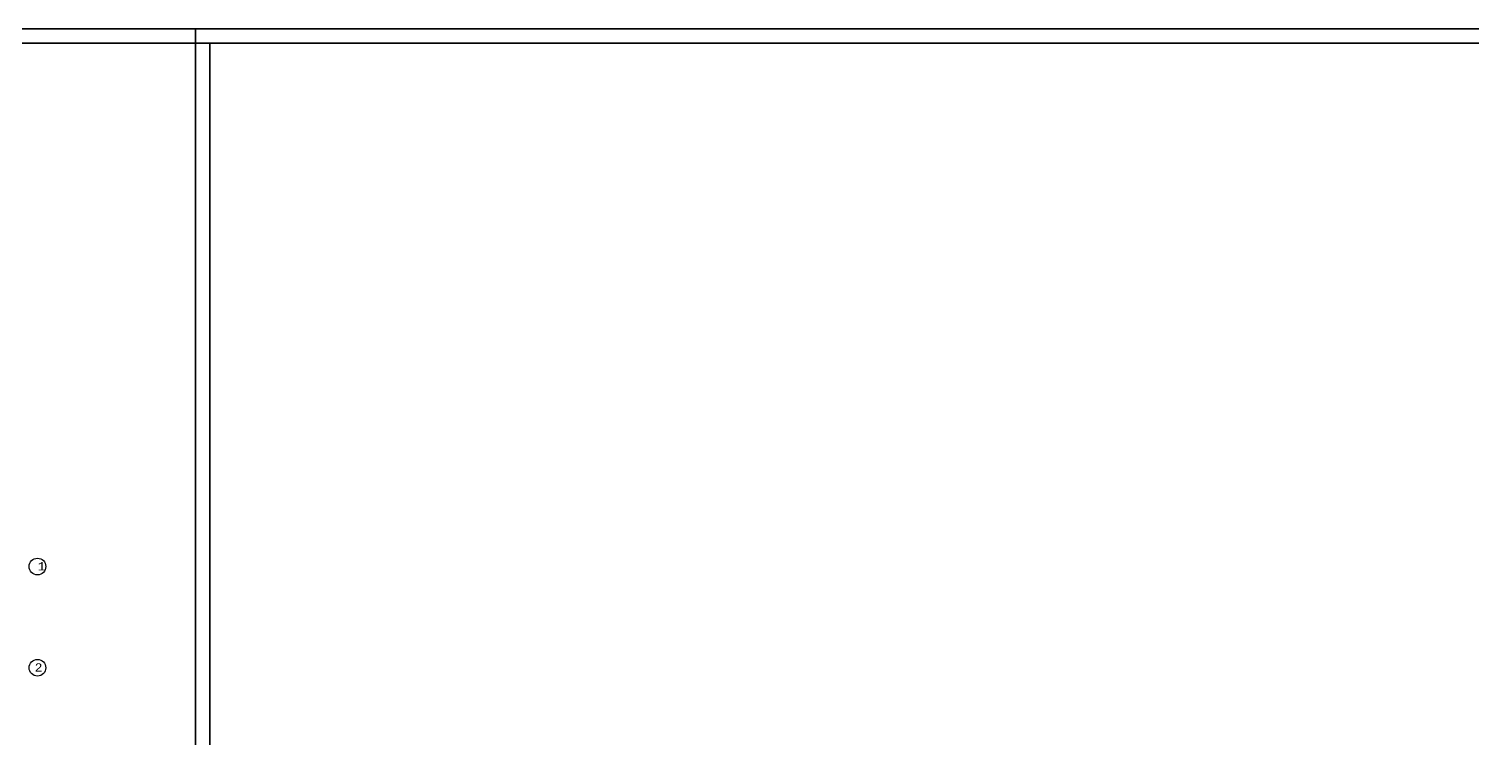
# Model space of a CAD drawing. Header units: inches. Extents: x -7543 to -822, y 102837 to 190349.
# Drawn here: x -836.1191 to -835.7197, y 102837.2432 to 102837.4395 of the extents above; entities that cross this region are included whole.
import ezdxf

# ---------------------------------------------------------------- set-up
doc = ezdxf.new("R2010")
doc.units = ezdxf.units.IN
doc.header["$MEASUREMENT"] = 0
doc.layers.add('AKS', color=1, linetype='Continuous', lineweight=25)
doc.layers.add('DUVAR', color=7, linetype='Continuous', lineweight=35, true_color=0xfc4642)
doc.styles.add('ISIM', font='monos.ttf', dxfattribs={"width": 1.1, "height": 200})

msp = doc.modelspace()

# ---------------------------------------------------------------- linework, layer by layer
at = {"layer": 'AKS', "color": 0}
for centre in [(-836.11668, 102837.29067), (-836.11668, 102837.26267)]:
    msp.add_circle(centre, 0.00231, dxfattribs=at)
at = {"layer": 'DUVAR'}
for p, q in [((-837.60507, 102837.43946), (-821.98956, 102837.43946)), ((-836.07297, 102837.43946), (-836.07297, 102836.66908)), ((-837.60107, 102837.43546), (-821.99356, 102837.43546)), ((-836.06897, 102837.43546), (-836.06897, 102836.66908))]:
    msp.add_line(p, q, dxfattribs=at)

# ---------------------------------------------------------------- texts
at = {"layer": 'AKS', "style": 'ISIM', "width": 1.1}
for s, p in [('1', (-836.11663, 102837.28959)), ('2', (-836.11745, 102837.26159))]:
    msp.add_text(s, height=0.00231, dxfattribs=at).set_placement(p)

doc.saveas('drawing.dxf')
